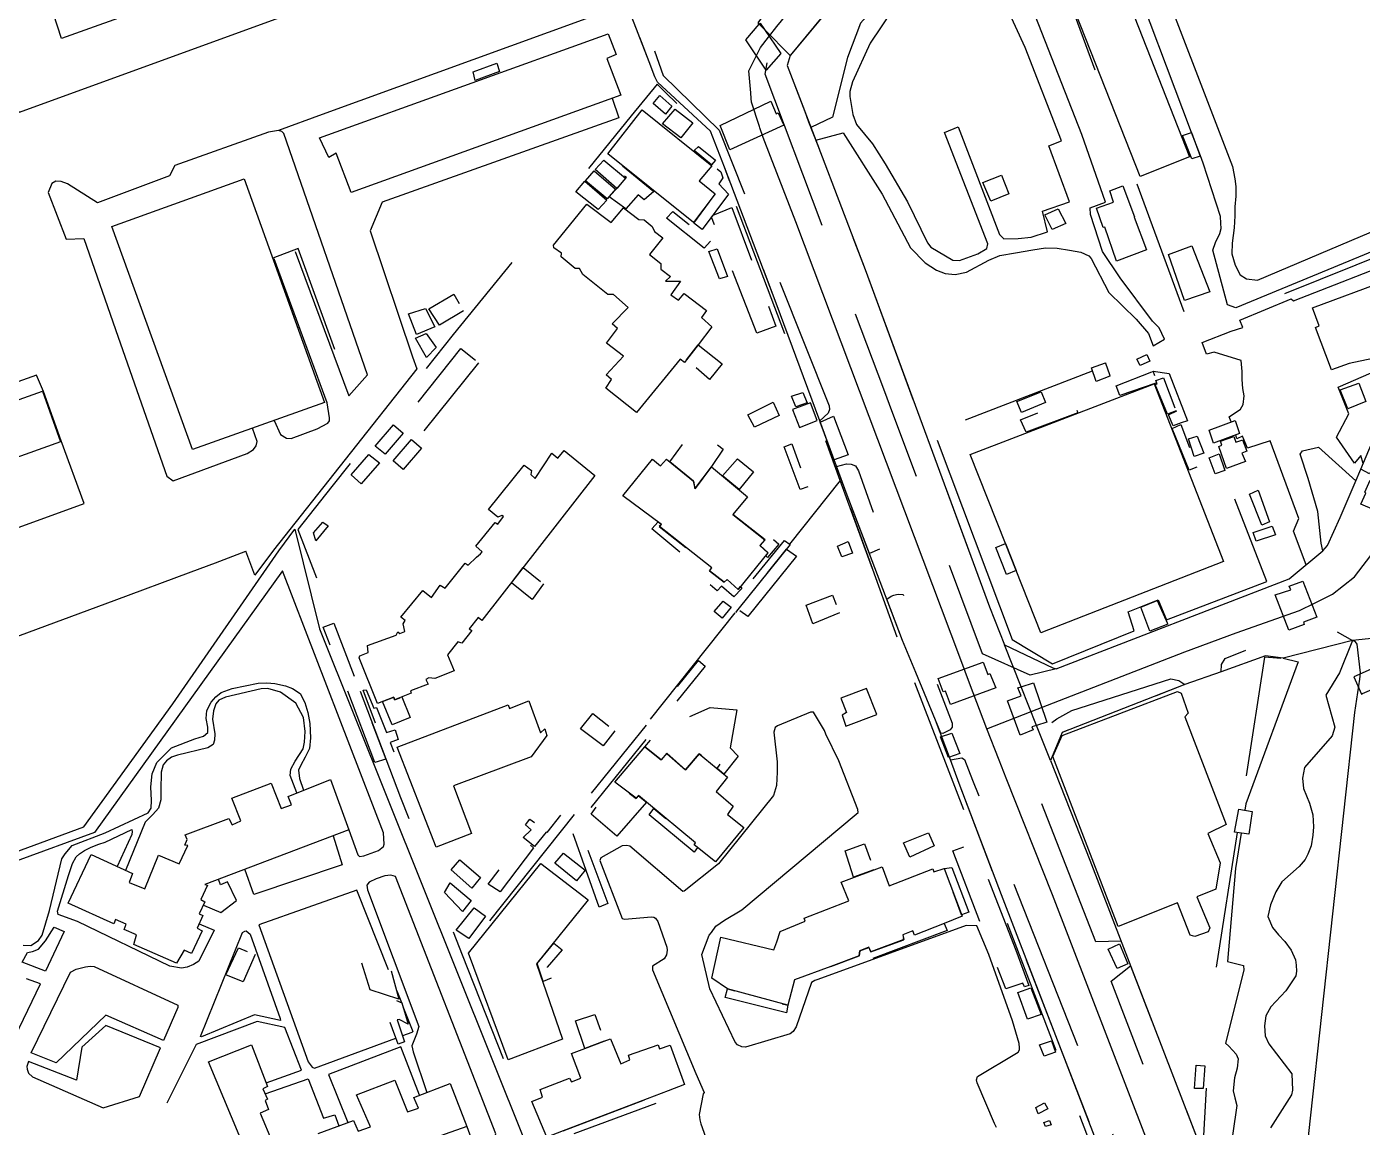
# Model space of a CAD drawing. Header units: millimetres. Extents: x 198785 to 203305, y 542885 to 545889.
# Drawn here: x 200089.5 to 200370.9, y 545349.1 to 545580.9 of the extents above; entities that cross this region are included whole.
import ezdxf

# ---------------------------------------------------------------- set-up
doc = ezdxf.new("R2010")
doc.units = ezdxf.units.MM
for name, pattern in [('FENCE_25K', [54.3, 28.7, -9.2, -16.4]), ('HIDDEN_BULD_25K', [28.8, 18.4, -10.4]), ('HIDDEN_IN_25K', [56.5, 36.5, -20])]:
    doc.linetypes.add(name, pattern=pattern)
for name, color, linetype in [('A0013114', 253, 'Continuous'), ('A0013118', 253, 'Continuous'), ('A0023214', 253, 'Continuous'), ('A0033324', 253, 'Continuous'), ('A0043325', 253, 'Continuous'), ('A0053326', 253, 'Continuous'), ('B0014111', 253, 'Continuous'), ('B0014114', 253, 'Continuous'), ('B0014115', 253, 'Continuous'), ('B0014116', 253, 'Continuous'), ('B0014118', 253, 'Continuous'), ('B0024120', 253, 'Continuous'), ('B0024127', 253, 'Continuous'), ('C0076117', 253, 'Continuous'), ('F0017111', 253, 'Continuous'), ('F0047224', 253, 'Continuous')]:
    doc.layers.add(name, color=color, linetype=linetype)

msp = doc.modelspace()

# ---------------------------------------------------------------- linework, layer by layer
at = {"layer": 'A0013114'}
for points in [[(200371, 545720.22), (200368.3, 545719.62), (200332.72, 545675.74), (200281.39, 545612.36), (200250.33, 545574.81), (200249.74, 545572.69), (200253.35, 545563.23), (200254.25, 545560.87), (200256.17, 545555.85), (200266.14, 545529.72), (200292.35, 545458.7), (200295.53, 545450.68), (200305.68, 545445.87), (200306.41, 545445.66), (200355.5, 545464.63), (200362.59, 545470.49), (200363.57, 545471.62), (200366.22, 545477.53), (200366.87, 545478.97), (200369.57, 545485.36), (200371.12, 545489.03)], [(200358.59, 545230.47), (200353.32, 545247.28), (200334.35, 545296), (200327.97, 545312.39), (200321.08, 545330.09), (200294.87, 545398.03), (200285.98, 545421.51), (200284.11, 545426.46), (200280.98, 545434.87), (200276.83, 545444.87), (200274.03, 545451.61), (200262.36, 545482.2), (200256.57, 545497.9), (200247.42, 545522.69), (200236.51, 545551.28), (200233.54, 545558.89), (200222.44, 545569.22), (200221.84, 545570.34)], [(200354.2, 545447.89), (200350.46, 545448.39), (200341.15, 545445.05), (200333.47, 545442.33), (200307.67, 545432.24), (200305.17, 545426.33), (200313.5, 545405.32), (200339.75, 545337.27), (200346.64, 545319.3)]]:
    msp.add_lwpolyline(points, dxfattribs=at)
at = {"layer": 'A0013118'}
for points in [[(200204.45, 545632.86), (200185.04, 545625.94), (200182.43, 545625.01), (200158.31, 545616.42), (200155.5, 545615.42), (200104.07, 545597.09), (200102.1, 545596.38), (200079.86, 545588.46), (200078.8, 545587.92), (200078.32, 545587.21), (200080, 545582.74), (200086.53, 545565.4), (200086.88, 545564.47), (200087.43, 545563.53), (200088.02, 545562.9), (200211.37, 545607.84), (200212.5, 545609.02), (200213.68, 545611.04), (200206.6, 545630.67), (200205.28, 545632.57), (200204.45, 545632.86)], [(200282.1, 545613.24), (200285.66, 545605.88), (200286, 545602.77), (200286.02, 545599.57), (200285.74, 545596.93), (200285.03, 545595.53), (200278.73, 545592.79), (200270.79, 545588.01), (200265.16, 545581.66), (200262.41, 545574.39), (200259.3, 545561.81), (200254.72, 545559.64)], [(200325.87, 545597.52), (200343.56, 545551.43), (200344.02, 545548.82), (200344.22, 545547.26), (200344.22, 545545.17), (200344.01, 545542.92), (200344.01, 545541.04), (200343.88, 545538.56), (200343.46, 545535.28), (200343.4, 545533.05), (200344.08, 545530.63), (200345.16, 545528.66), (200346.45, 545527.81), (200348.77, 545527.52), (200392.22, 545545.93)], [(200392.67, 545541.65), (200344.24, 545521.65), (200342.5, 545522.33), (200339.37, 545533.8), (200339.97, 545535.42), (200340.88, 545537.33), (200341.12, 545538.39), (200341.1, 545539.5), (200340.98, 545540.9), (200337.35, 545552.15), (200336.77, 545553.69), (200334.91, 545558.61), (200320.91, 545595.74)], [(200271.84, 545584.3), (200267.23, 545577.44), (200263.5, 545569.3), (200262.95, 545567.23), (200262.94, 545566.17), (200263.57, 545562.42), (200264.31, 545560.32), (200267.7, 545556.25), (200270.39, 545552.02), (200275.05, 545543.99), (200279.26, 545535.37), (200279.96, 545534.46), (200284.62, 545531.7), (200286.02, 545531.64), (200289.88, 545533.03), (200291.81, 545534.15), (200291.97, 545535.17), (200282.89, 545558.61), (200285.76, 545559.8), (200294.43, 545537.12), (200295.39, 545536.23), (200298.36, 545536.28), (200301.15, 545536.54), (200304.56, 545537.65), (200303.52, 545542.06), (200309.18, 545544), (200304.85, 545555.81), (200307.51, 545556.83), (200299.83, 545576.5), (200295.39, 545586.25)], [(200221.84, 545570.34), (200220.68, 545573.51), (200216.01, 545585.39), (200215.24, 545585.4), (200151.79, 545562.41), (200142.56, 545559), (200140.49, 545558.66), (200120.71, 545551.66), (200119.62, 545549.48), (200104.41, 545543.78), (200098.11, 545547.82), (200096.77, 545548.29), (200095.65, 545548.32), (200094.82, 545547.85), (200094.08, 545545.94), (200097.84, 545536.17), (200101.53, 545536.28), (200108.82, 545515.47), (200119.07, 545486.19), (200120.4, 545485.25), (200135.99, 545490.98)], [(200255.74, 545556.97), (200261.5, 545558.5), (200269.74, 545545.64), (200275.69, 545534.33), (200278.81, 545531.12), (200281.2, 545529.62), (200283.02, 545528.88), (200285.11, 545528.67), (200287.47, 545529.2), (200292.22, 545531.72), (200294.51, 545532.72), (200297.8, 545533.28), (200301.49, 545533.87), (200304.17, 545534.3), (200306.62, 545534.27), (200309.2, 545533.85), (200311.57, 545533.4), (200313.29, 545532.65), (200313.79, 545532.08), (200317.46, 545524.89), (200323.24, 545519.31), (200325.81, 545516.26), (200326.81, 545513.64), (200329.21, 545515.1), (200328.12, 545517.49), (200326.71, 545518.85), (200319.85, 545527.99), (200316.16, 545533.57), (200313.59, 545541.3), (200313.57, 545542.75), (200316.75, 545543.92), (200311.81, 545558.17), (200301.96, 545583.27)], [(200212.88, 545565.8), (200214.23, 545561.68), (200164.44, 545543.96), (200161.87, 545537.87), (200170.8, 545511.33), (200171.7, 545508.84), (200141.55, 545470.67), (200137.61, 545465.38), (200135.7, 545470.45)], [(200146.09, 545533.53), (200157.42, 545503.13), (200161.35, 545507.55), (200143.7, 545558.37), (200143.25, 545558.82), (200142.56, 545559)], [(200343.22, 545497.7), (200342.86, 545498.73), (200345.22, 545500.35), (200345.8, 545501.33), (200346, 545503.14), (200345.72, 545504.72), (200345.55, 545506.55), (200345.56, 545508.24), (200345.33, 545510.58), (200339.67, 545512.32), (200338.06, 545511.95), (200337.13, 545514.39), (200343.25, 545516.76), (200345.68, 545517.5), (200345.05, 545519.05), (200355.9, 545523.55), (200356.38, 545523.17), (200379.74, 545532.27), (200394.89, 545538.01), (200395.7, 545539.11)], [(200371.06, 545488.89), (200370.58, 545490.55), (200369.23, 545488.99), (200365.44, 545494.47), (200368.05, 545499.32), (200365.76, 545504.98), (200375.96, 545509.42), (200382.07, 545519.85), (200378.36, 545528.84), (200388.99, 545532.56), (200392.03, 545530.67), (200395.55, 545536.45), (200396.25, 545536.03)], [(200141.67, 545497.97), (200142.96, 545495), (200144.28, 545494.21), (200145.24, 545494.13), (200150.72, 545496.18), (200152.93, 545497.37), (200153.28, 545497.9), (200153.29, 545498.54), (200152.83, 545501.67), (200141.63, 545532)], [(200364.42, 545508.65), (200361.05, 545517.52), (200361.82, 545517.91), (200360.41, 545521.68), (200375.87, 545527.4), (200379.15, 545519.35), (200374.46, 545511.3), (200368.14, 545509.93), (200364.42, 545508.65)], [(200000, 545443.56), (200101.64, 545480.45), (200096.77, 545493.64), (200093.08, 545504.06), (200091.62, 545507.47), (200000, 545474.75)], [(200135.99, 545490.98), (200137.31, 545491.85), (200137.86, 545492.59), (200138.09, 545493.52), (200137.06, 545496.32)], [(200359.02, 545467.54), (200356.38, 545474.63), (200357.51, 545477.34), (200351.44, 545493.64), (200346.68, 545492.11), (200345.65, 545494.64), (200344.47, 545494.11), (200344.22, 545494.83)], [(200362.56, 545470.47), (200362.18, 545472.09), (200361.52, 545478.8), (200359.44, 545485.76), (200357.8, 545490.89), (200358.25, 545491.59), (200361.65, 545492.36), (200369.53, 545485.26)], [(200007.74, 545395.04), (200006.08, 545389.17), (200010.39, 545377.89), (200074.66, 545402.45), (200101.56, 545412.34), (200120.33, 545438.26), (200142.61, 545470.52), (200146, 545475.06), (200151.23, 545454.06), (200209.05, 545309.77), (200245.11, 545215.54), (200252.63, 545194.98)], [(200000, 545416.66), (200006.09, 545418.74), (200004.9, 545421.95), (200107.92, 545460.05), (200124.17, 545466.06), (200129.32, 545467.96), (200135.7, 545470.45)], [(200157.36, 545411.71), (200159.25, 545406.47), (200159.63, 545406.14), (200160.55, 545406.27), (200163.65, 545407.39), (200164.68, 545408.23), (200164.85, 545408.74), (200164.69, 545411.13), (200143.43, 545466.32), (200103.84, 545411.19), (200087.29, 545405.13)], [(200346.64, 545319.3), (200354.35, 545318.87), (200359.31, 545319.46), (200361.25, 545319.26), (200361.7, 545329.83), (200357.74, 545330.48), (200369.27, 545436.45), (200370.36, 545443.44), (200370.47, 545444.82), (200369.79, 545450.86), (200369.41, 545451.33), (200368.84, 545451.6)], [(200368.84, 545451.6), (200366.05, 545444.84), (200363.21, 545440.11), (200365.12, 545433.39), (200364.56, 545431.52), (200358.73, 545424.89), (200358.26, 545422.65), (200358.48, 545420.44), (200359.74, 545417.34), (200360.44, 545414.9), (200360.62, 545412.4), (200360.48, 545410.63), (200360.07, 545408.38), (200359.42, 545406.63), (200358.85, 545405.47), (200357.59, 545404.05), (200353.92, 545400.77), (200352.68, 545398.7), (200351.54, 545395.93), (200351.01, 545393.46), (200351.93, 545391.18), (200353.2, 545389.64), (200354.57, 545388.2), (200355.91, 545386.37), (200356.81, 545384.37), (200356.96, 545383.27), (200357.04, 545381.99), (200356.89, 545380.99), (200354.76, 545377.86), (200351.58, 545374.46), (200350.53, 545372.6), (200350.28, 545370.47), (200350.4, 545368.36), (200351.2, 545366.68), (200356, 545360.32), (200356.15, 545356.93), (200355.94, 545355.94), (200355.01, 545354.41), (200351.54, 545348.95)], [(200354.2, 545447.89), (200357.37, 545447.11)], [(200357.37, 545447.11), (200346.35, 545417.25), (200346.13, 545415.86)], [(200088.8, 545387.45), (200090.38, 545387.41), (200091.99, 545388.42), (200092.82, 545389.58), (200094.33, 545394.74), (200096.95, 545405.62), (200097.66, 545406.71), (200099.1, 545408.46), (200106.08, 545411.11), (200115.12, 545415.3), (200115.75, 545416.3), (200115.8, 545417.95), (200115.71, 545420.81), (200115.98, 545423.5), (200116.94, 545425.92), (200120.01, 545428.99), (200124.96, 545430.87), (200126.8, 545431.48), (200127.7, 545432.23), (200127.66, 545433.37), (200127.35, 545435.2), (200127.5, 545436.88), (200128.38, 545438.6), (200129.36, 545439.72), (200130.48, 545440.68), (200132.8, 545441.49), (200135.53, 545442.09), (200138.27, 545442.64), (200140.09, 545442.7), (200141.81, 545442.54), (200144.08, 545442.07), (200145.52, 545441.49), (200147.14, 545440.45), (200148.12, 545438.59), (200148.78, 545436.43), (200149.18, 545434.14), (200149.28, 545431.1), (200149.12, 545428.85), (200148.22, 545427.01), (200147.29, 545425.39), (200146.76, 545424.29), (200146.97, 545422.53), (200147.85, 545420.06)], [(200146.46, 545419.51), (200145.01, 545423.15), (200145.18, 545424.49), (200146.05, 545426.21), (200147.75, 545428.82), (200148.04, 545430.2), (200148.16, 545432.46), (200147.86, 545435.37), (200146.23, 545438.41), (200143.01, 545440.76), (200140.29, 545441.5), (200138.91, 545441.47), (200131.39, 545439.65), (200129.99, 545439.02), (200129.39, 545438.27), (200128.87, 545436.82), (200128.7, 545435.08), (200129.14, 545431.95), (200129.12, 545430.6), (200128.84, 545429.71), (200127.66, 545429), (200121.32, 545427.48), (200120.06, 545427.02), (200118.99, 545426.27), (200118.29, 545425.4), (200117.83, 545423.91), (200117.78, 545420.1), (200117.75, 545418.09), (200117.26, 545416.29), (200116.13, 545414.99), (200114.49, 545413.38), (200110.33, 545403.21)], [(200125.84, 545391.93), (200129.04, 545390.58), (200125.8, 545384.11), (200124.69, 545383.39), (200123.36, 545382.84), (200122.15, 545382.58), (200119.69, 545383.06), (200100.25, 545392.45), (200096.16, 545393.91), (200095.99, 545394.63), (200098.36, 545402.11), (200099.16, 545404.65), (200099.97, 545406.04), (200100.64, 545406.65), (200101.7, 545407.4), (200103.08, 545408.08), (200104.7, 545408.75), (200106.09, 545409.17), (200111.69, 545411.83), (200111.77, 545411.38), (200111.66, 545410.76), (200108.58, 545404.01)], [(200154.07, 545410.47), (200155.95, 545404.4), (200137.38, 545398.15), (200135.47, 545403.45)], [(200345.35, 545411.06), (200344.13, 545403.59), (200342.5, 545384.01), (200345.82, 545383.17), (200345.9, 545382.17), (200342.09, 545366.82), (200342.77, 545366.21), (200344.32, 545364.49), (200344.73, 545363.54), (200344.53, 545361.54), (200343.97, 545359.48), (200343.64, 545356.77), (200344.01, 545355.3), (200344.43, 545353.66), (200341.85, 545335.74), (200343.58, 545334.54), (200342.97, 545329.03), (200342.52, 545328.78)], [(200126.74, 545395.9), (200130.44, 545394.35), (200133.7, 545396.84), (200131.84, 545400.79), (200130.34, 545400.14), (200129.9, 545401.35)], [(200182.21, 545349.28), (200183.72, 545345.17), (200184.48, 545344.97), (200186.02, 545345.32), (200187.2, 545346.07), (200188.15, 545347.04), (200188.34, 545347.71), (200167.24, 545401.9), (200166.22, 545402.17), (200164.98, 545402.03), (200163.11, 545401.43), (200161.64, 545400.7), (200161.16, 545400.11), (200161.29, 545399.1), (200172.12, 545370.29), (200171.61, 545368.71), (200170.69, 545366.26), (200170.93, 545364.99), (200173.82, 545356.44)], [(200165.72, 545382.23), (200159.05, 545399.06), (200138.42, 545391.73), (200148.79, 545362.86), (200149.69, 545361.76), (200150.18, 545361.56), (200167.31, 545367.85)], [(200076.82, 545386.07), (200078.47, 545389.29), (200078.21, 545389.83), (200076.88, 545390.75), (200073.79, 545391.91), (200071.44, 545392.4), (200069.55, 545392.31), (200066.97, 545391.71), (200064.7, 545390.78), (200061.22, 545387.69), (200058.34, 545383.3), (200061.39, 545375.02), (200063.62, 545374.87), (200068.14, 545373.51), (200071.83, 545370.65), (200074.32, 545366.7), (200074.76, 545365.86), (200075.74, 545365.05), (200077.63, 545365.03), (200080.39, 545365.19), (200085.84, 545366.1), (200086.19, 545366.33), (200092.41, 545379.32), (200089.48, 545380.38)], [(200093.46, 545382), (200088.56, 545383.9), (200089.67, 545385.9), (200090.76, 545386.11), (200091.99, 545386.61), (200093.5, 545388.39), (200095.34, 545391.22), (200097.44, 545390.35), (200093.46, 545382)], [(200142.99, 545371.56), (200137.5, 545372.78), (200126.34, 545368.15), (200126.11, 545368.24), (200135.01, 545390.14), (200135.5, 545390.43), (200135.76, 545390.49), (200136.57, 545389.74), (200142.92, 545372), (200142.99, 545371.56)], [(200118.38, 545367.36), (200106.2, 545372.7), (200095.75, 545362.68), (200090.5, 545364.79), (200098.79, 545381.74), (200099.93, 545382.39), (200101.95, 545382.87), (200102.87, 545383.03), (200103.73, 545382.98), (200121.34, 545374.78), (200121.39, 545374.31), (200118.38, 545367.36)], [(200167.47, 545377.8), (200168.45, 545375.35)], [(200168.77, 545374.52), (200170.86, 545369.26), (200170.65, 545369.08), (200168.7, 545368.37)], [(200106.18, 545370.51), (200101.16, 545365.94), (200100.04, 545358.99), (200089.89, 545362.94), (200089.7, 545362.35), (200089.58, 545361.93), (200089.65, 545361.32), (200089.91, 545360.51), (200090.76, 545359.74), (200105.63, 545353.21), (200113.29, 545355.6), (200117.73, 545365.85), (200106.18, 545370.51)], [(200139.97, 545358.47), (200147.39, 545361.14), (200143.91, 545370.12), (200138.05, 545371.34), (200125.23, 545366.51), (200119.08, 545354.15)], [(200172.28, 545355.84), (200168.34, 545366.07), (200153.13, 545360.18), (200157.18, 545350.1)], [(200139.76, 545356.16), (200148.8, 545359.28), (200152.08, 545351.01), (200154.47, 545351.71), (200155.31, 545349.41)]]:
    msp.add_lwpolyline(points, dxfattribs=at)
at = {"layer": 'A0023214'}
for points in [[(200291.77, 545433.01), (200288.14, 545442.65), (200286.09, 545448.11), (200251.56, 545539.82), (200246.2, 545553.53), (200244.64, 545557.53), (200243.97, 545559.61), (200243.88, 545559.88), (200242.23, 545565.02), (200242.17, 545565.76), (200242.06, 545566.97), (200241.65, 545571.57), (200244.13, 545576.53), (200245.8, 545578.66), (200247.56, 545580.9), (200287.03, 545628.91), (200311.23, 545658.72), (200360.58, 545719.62), (200404.11, 545765.91)], [(200291.77, 545433.01), (200301.09, 545436.64), (200333.47, 545449.22), (200344.3, 545453.25), (200357.68, 545457.96), (200360.78, 545459.48), (200364.6, 545461.34), (200369.26, 545465.02), (200373.62, 545470.74)], [(200388.08, 545175.87), (200380.46, 545193.5), (200371.17, 545218.37), (200368.3, 545225.72), (200368.24, 545230.59), (200368.28, 545234.9), (200368.24, 545235.01), (200365.93, 545241.04), (200364.45, 545244.91), (200362.5, 545250), (200343.4, 545299.8), (200340.13, 545308.32), (200338.92, 545311.49), (200337.25, 545315.83), (200305.59, 545398.03), (200295.87, 545422.64), (200294.38, 545426.4), (200291.77, 545433.01)]]:
    msp.add_lwpolyline(points, dxfattribs=at)
at = {"layer": 'A0033324', "linetype": 'HIDDEN_IN_25K', "flags": 128}
for points in [[(200306.41, 545445.66), (200300.9, 545444.3), (200290.88, 545448.84), (200271.99, 545499.43), (200270.07, 545504.53), (200245.07, 545570.91), (200245.55, 545573.36), (200245.85, 545573.85), (200265.6, 545598.16), (200291.07, 545629.58), (200291.64, 545630.05), (200292.12, 545630.17), (200295.64, 545629.96), (200281.39, 545612.36), (200250.33, 545574.81), (200249.74, 545572.69), (200266.14, 545529.72), (200292.35, 545458.7), (200295.53, 545450.68), (200305.68, 545445.87), (200306.41, 545445.66)], [(200258.39, 545499.51), (200256.59, 545497.85), (200247.42, 545522.69), (200236.51, 545551.28), (200233.54, 545558.89), (200222.44, 545569.22), (200221.84, 545570.34), (200220.68, 545573.51), (200216.01, 545585.39), (200217.7, 545585.9), (200217.94, 545585.77), (200218.33, 545585.39), (200223.6, 545570.63), (200235.42, 545559.07), (200258.57, 545501.02), (200258.63, 545500.24), (200258.39, 545499.51)], [(200374.59, 545490.81), (200372.4, 545486.7), (200370.56, 545487.7), (200371.12, 545489.03), (200375.48, 545499.36), (200383.81, 545515.88), (200394.46, 545533.27), (200396.25, 545536.03), (200398.55, 545542.96), (200399.56, 545539.51), (200399.23, 545535.85), (200393.7, 545526.64), (200383.9, 545509.54), (200374.59, 545490.81)], [(200269.17, 545470.86), (200267.05, 545469.92), (200262.36, 545482.2), (200260.13, 545488.25), (200262.19, 545488.81), (200263.18, 545488.76), (200264.09, 545488.38), (200264.76, 545487.34), (200270.03, 545472.28), (200269.97, 545471.75), (200269.7, 545471.2), (200269.17, 545470.86)], [(200284.05, 545432.79), (200282.54, 545432), (200282.1, 545432.1), (200280.98, 545434.87), (200276.83, 545444.87), (200274.03, 545451.61), (200270.72, 545460.3), (200271.61, 545460.92), (200272.16, 545461.16), (200272.72, 545461.33), (200273.14, 545461.35), (200274.15, 545461.31), (200280.02, 545445.86), (200284.46, 545434.17), (200284.49, 545433.76), (200284.46, 545433.35), (200284.05, 545432.79)], [(200368.84, 545451.6), (200354.2, 545447.89), (200350.46, 545448.39), (200341.15, 545445.05), (200341.19, 545446.57), (200341.98, 545447.85), (200347.58, 545450.11), (200357.55, 545453.32), (200358.38, 545453.58), (200361.49, 545454), (200365.27, 545453.65), (200368.84, 545451.6)], [(200320.07, 545388.29), (200314.77, 545388.14), (200300.92, 545423.5), (200300.53, 545424.49), (200301.12, 545431.34), (200306.52, 545435.12), (200309.68, 545436.86), (200330.54, 545443.55), (200332.21, 545443.19), (200333.47, 545442.33), (200307.67, 545432.24), (200305.17, 545426.33), (200313.5, 545405.32), (200320.07, 545388.29)], [(200355.21, 545248.98), (200353.32, 545247.28), (200321.08, 545330.09), (200294.87, 545398.03), (200285.98, 545421.51), (200284.11, 545426.46), (200286.49, 545426.93), (200287.08, 545426.54), (200288.79, 545422.21), (200320.07, 545343.14), (200354.9, 545251.34), (200355.3, 545250), (200355.36, 545249.53), (200355.21, 545248.98)], [(200348.68, 545313.98), (200346.48, 545313.17), (200345.2, 545313.71), (200337.44, 545329.32), (200333.64, 545339.17), (200317.96, 545379.88), (200322.08, 545383.07), (200339.75, 545337.27), (200346.64, 545319.3), (200348.68, 545313.98)]]:
    msp.add_lwpolyline(points, dxfattribs=at)
at = {"layer": 'A0043325'}
for points in [[(200248.42, 545575.27), (200245.3, 545571.71), (200241.05, 545578.15), (200243.84, 545581.45), (200244.02, 545581.66), (200244.95, 545580.31), (200248.42, 545575.27)], [(200246.29, 545565.2), (200247.42, 545562.56), (200247.86, 545562.74), (200249.03, 545560.16), (200237.65, 545554.96), (200235.58, 545560.06), (200246.29, 545565.2)], [(200262.55, 545490.73), (200259.64, 545489.63), (200256.7, 545497.61), (200259.51, 545498.84), (200262.55, 545490.73)], [(200379.01, 545479.62), (200377.99, 545477.19), (200370.55, 545480.3), (200371.64, 545482.67), (200371.4, 545482.86), (200372.5, 545485.36), (200379.88, 545482.24), (200378.64, 545479.8), (200379.01, 545479.62)], [(200358.62, 545454.98), (200355.38, 545453.76), (200352.51, 545461.24), (200355.79, 545462.31), (200355.48, 545463.06), (200358.33, 545464.11), (200361.29, 545456.54), (200358.48, 545455.46), (200358.62, 545454.98)], [(200291.02, 545447.02), (200291.97, 545444.43), (200292.39, 545444.64), (200293.67, 545441.66), (200284.13, 545438.13), (200283.1, 545440.96), (200282.61, 545440.81), (200281.52, 545443.64), (200291.02, 545447.02)], [(200301.56, 545432.8), (200298.8, 545431.71), (200296.14, 545438.88), (200299.02, 545439.93), (200298.34, 545441.62), (200299.03, 545441.85), (200301.61, 545442.69), (200304.43, 545434.45), (200302.25, 545433.72), (200301.29, 545433.4), (200301.56, 545432.8)], [(200286.07, 545427.82), (200283.72, 545426.97), (200282, 545431.31), (200284.38, 545432.09), (200286.07, 545427.82)], [(200321.46, 545383.52), (200319.23, 545382.51), (200317.37, 545386.62), (200319.74, 545387.74), (200321.46, 545383.52)]]:
    msp.add_lwpolyline(points, dxfattribs=at)
at = {"layer": 'A0053326'}
for points in [[(200388.62, 545731.31), (200378.09, 545718.67), (200375, 545720.19), (200371, 545720.22), (200368.3, 545719.62), (200332.72, 545675.74), (200281.39, 545612.36), (200250.33, 545574.81), (200244.95, 545580.31), (200243.84, 545581.45), (200243.6, 545581.69), (200272.11, 545619.96), (200323.4, 545683.3), (200358.98, 545727.18), (200374.71, 545745.12), (200431.25, 545814.87), (200443.87, 545830.55), (200449.66, 545837.81), (200451.97, 545837.9), (200457.35, 545844.23), (200461.63, 545849.5), (200468.62, 545858.1), (200490.71, 545885.31)], [(200384.91, 545453.33), (200368.84, 545451.6), (200354.2, 545447.89), (200350.46, 545448.39), (200341.15, 545445.05), (200333.47, 545442.33), (200307.67, 545432.24), (200305.17, 545426.33), (200302.25, 545433.72), (200299.03, 545441.85), (200295.53, 545450.68), (200305.68, 545445.87), (200306.41, 545445.66), (200355.5, 545464.63), (200362.59, 545470.49), (200363.57, 545471.62), (200366.22, 545477.53), (200366.87, 545478.97), (200369.57, 545485.36), (200371.12, 545489.03)]]:
    msp.add_lwpolyline(points, dxfattribs=at)
at = {"layer": 'B0014111'}
for points in [[(200334.48, 545553.45), (200324.05, 545549.35), (200304.23, 545599.76), (200314.67, 545603.86), (200334.48, 545553.45)], [(200234.54, 545545.7), (200230.01, 545539.63), (200211.98, 545554.1), (200219.16, 545563.37), (200233.83, 545551.61), (200231.2, 545548.39), (200234.54, 545545.7)], [(200152.24, 545501.76), (200124.48, 545491.81), (200107.43, 545538.82), (200135.36, 545548.87), (200152.24, 545501.76)], [(200322.85, 545540.8), (200325.39, 545533.86), (200319.13, 545531.54), (200316.62, 545538.68), (200316.31, 545538.57), (200314.91, 545542.7), (200318.48, 545543.92), (200317.67, 545546.3), (200320.44, 545547.35), (200322.91, 545540.82), (200322.85, 545540.8)], [(200338.77, 545525.03), (200333.44, 545523.24), (200330.04, 545532.92), (200334.97, 545534.73), (200338.77, 545525.03)], [(200297.95, 545466.35), (200295.71, 545472.02), (200288.29, 545490.77), (200327.01, 545505.66), (200341.63, 545468.23), (200303.14, 545453.25), (200297.95, 545466.35)], [(200346.25, 545489.28), (200342.27, 545487.86), (200341.77, 545489.26), (200340.62, 545492.47), (200341.31, 545492.72), (200341.01, 545493.57), (200343.82, 545494.57), (200344.24, 545493.39), (200345.51, 545493.84), (200345.62, 545493.88), (200346.55, 545491.48), (200345.49, 545491.07), (200346.25, 545489.28)], [(200335.99, 545397.61), (200338.73, 545391.08), (200338.42, 545390.28), (200335.57, 545389.3), (200334.63, 545389.56), (200331.98, 545396.36), (200319.44, 545391.39), (200305.66, 545427.2), (200307.66, 545431.62), (200331.95, 545440.85), (200332.7, 545440.53), (200334.17, 545436.34), (200333.47, 545435.53), (200342.21, 545412.87), (200338.35, 545410.94), (200340.95, 545404.81), (200339.99, 545399.21), (200335.99, 545397.61)], [(200195.3, 545438.9), (200197.75, 545432.15), (200198.65, 545432.99), (200199.12, 545431.63), (200195.82, 545427.1), (200179.45, 545421.01), (200183.26, 545411), (200175.78, 545408.08), (200167.58, 545429.13), (200190.93, 545438.1), (200191.2, 545437.29), (200195.3, 545438.9)], [(200202.4, 545367.65), (200190.98, 545363.27), (200182.58, 545385.75), (200197.83, 545404.64), (200207.83, 545396.99), (200196.95, 545383.55), (200202.4, 545367.65)]]:
    msp.add_lwpolyline(points, dxfattribs=at)
at = {"layer": 'B0014114', "linetype": 'HIDDEN_BULD_25K', "flags": 128}
for points in [[(200239.09, 545436.98), (200237.72, 545428.99), (200239.43, 545427.24), (200236.41, 545423.46), (200234.96, 545424.66), (200237.18, 545427.78), (200235.42, 545429.78), (200234.44, 545429.69), (200233.97, 545428.32), (200231.92, 545427.16), (200231.2, 545427.76), (200228.33, 545424.41), (200224.39, 545427.88), (200223.19, 545426.49), (200219.77, 545429.23), (200220.94, 545430.68), (200220.68, 545431.57), (200226.22, 545434.37), (200233.51, 545437.49), (200239.09, 545436.98)], [(200220.07, 545417.57), (200213.86, 545410.44), (200208.4, 545415.06), (200213.39, 545421.78), (200217.9, 545418.35), (200218.42, 545418.92), (200220.07, 545417.57)]]:
    msp.add_lwpolyline(points, dxfattribs=at)
at = {"layer": 'B0014115'}
for points in [[(200205.31, 545617.13), (200096.89, 545578.39), (200093.43, 545589.06)], [(200214.71, 545566.46), (200157.85, 545545.96), (200154.73, 545554.25), (200153.18, 545553.34), (200151.21, 545557.46), (200212.03, 545579.36), (200213.7, 545575.01), (200211.77, 545574.18), (200214.71, 545566.46)], [(200230.95, 545513.88), (200228.54, 545510.72), (200228.08, 545510.13), (200227.19, 545510.88), (200217.97, 545499.61), (200211.51, 545504.74), (200212.7, 545506.58), (200211.59, 545507.56), (200215.22, 545511.53), (200211.69, 545514.26), (200213.98, 545517.33), (200212.87, 545518.3), (200216.26, 545521.72), (200213.11, 545524.5), (200211.93, 545524.5), (200206.69, 545528.69), (200205.99, 545529.98), (200205.06, 545529.95), (200202.14, 545532.39), (200202.18, 545533.2), (200200.6, 545534.28), (200200.49, 545534.89), (200207.53, 545543.51), (200212.62, 545539.64), (200215.25, 545542.75), (200218.45, 545540.26), (200219.6, 545540.23), (200221.25, 545538.8), (200221.76, 545537.76), (200223.54, 545536.41), (200220.75, 545532.94), (200223.13, 545531.02), (200223.13, 545529.84), (200225.15, 545528.29), (200224.1, 545527.32), (200227.27, 545527.29), (200225.2, 545524.39), (200226.82, 545523.27), (200228.05, 545524.67), (200232.75, 545521.1), (200231.71, 545519.63), (200233.85, 545517.68), (200230.95, 545513.88)], [(200000, 545471.01), (200092.86, 545504.14), (200096.65, 545493.46), (200000, 545458.87)], [(200202.75, 545491.64), (200209.2, 545486.4), (200185.43, 545455.84), (200184.64, 545456.49), (200182.77, 545454.1), (200183.28, 545453.69), (200181.19, 545451.02), (200180.35, 545451.31), (200178.17, 545448.59), (200179.57, 545445.23), (200175.5, 545443.63), (200174.23, 545443.77), (200173.58, 545443.42), (200174.08, 545442.42), (200170.38, 545440.99), (200170.55, 545440.54), (200167.04, 545439.11), (200166.85, 545439.69), (200163.41, 545438.36), (200159.53, 545447.99), (200159.67, 545448.41), (200161.47, 545449.12), (200161.31, 545450.59), (200167.33, 545452.74), (200167.69, 545453.43), (200168.16, 545453.1), (200169.2, 545453.49), (200168.8, 545455.13), (200169.22, 545455.82), (200168.35, 545456.51), (200172.96, 545462.14), (200174.77, 545460.7), (200176.64, 545463.25), (200177.66, 545462.61), (200181.87, 545467.93), (200182.5, 545467.48), (200184.26, 545469.14), (200185.15, 545469.9), (200185.46, 545470.29), (200184.16, 545471.48), (200188.2, 545476.5), (200188.77, 545476.13), (200189.94, 545477.7), (200189.62, 545477.93), (200188.74, 545477.61), (200186.83, 545479.19), (200194.33, 545488.57), (200195.88, 545487.45), (200195.7, 545486.56), (200196.63, 545485.72), (200200.12, 545491.07), (200201.42, 545490.01), (200202.75, 545491.64)], [(200221.34, 545489.83), (200223.03, 545488.42), (200224.27, 545489.77), (200229.97, 545485.16), (200230.3, 545483.58), (200233.78, 545488.22), (200241.39, 545481.88), (200238.27, 545478.16), (200245.03, 545472.85), (200244, 545471.59), (200245.66, 545470.05), (200239.42, 545462.36), (200237.06, 545464.47), (200236.45, 545463.92), (200233.36, 545466.28), (200233.84, 545466.89), (200222.81, 545475.63), (200223.28, 545476.06), (200215.09, 545482.05), (200221.34, 545489.83)], [(200220.07, 545417.57), (200218.41, 545418.95), (200217.88, 545418.38), (200213.39, 545421.78), (200219.76, 545429.22), (200223.2, 545426.48), (200224.4, 545427.83), (200228.34, 545424.37), (200231.21, 545427.74), (200237.16, 545422.81), (200234.78, 545419.8), (200238.35, 545416.71), (200237.14, 545414.97), (200240.62, 545412.23), (200234.64, 545405), (200230.16, 545408.55), (200230.44, 545408.97), (200220.07, 545417.57)], [(200153.56, 545422.35), (200157.36, 545411.71), (200127.02, 545400.26), (200127.62, 545400.07), (200126.2, 545397.1), (200127.05, 545396.57), (200125.89, 545394.05), (200126.65, 545393.67), (200125.43, 545391.04), (200126.48, 545390.49), (200124.26, 545385.69), (200122.71, 545386.42), (200121.09, 545383.63), (200112.08, 545387.57), (200112.67, 545389.63), (200110.09, 545390.77), (200110.5, 545391.87), (200108.25, 545392.87), (200107.89, 545391.97), (200098.29, 545396.26), (200103.08, 545406.54), (200111.79, 545402.53), (200111.08, 545400.66), (200114.41, 545399.31), (200117.29, 545406.4), (200121.66, 545404.59), (200123.45, 545408.45), (200122.84, 545408.5), (200123.34, 545409.72), (200122.94, 545410.67), (200132.09, 545414.15), (200132.81, 545412.79), (200134.67, 545413.61), (200132.77, 545418.38), (200141.04, 545421.56), (200143.12, 545416.21), (200145.33, 545416.99), (200144.59, 545418.75), (200153.56, 545422.35)], [(200282.79, 545403.61), (200286.58, 545393.53), (200282.77, 545392.03), (200276.52, 545389.58), (200276.19, 545390.46), (200274.08, 545389.62), (200274.29, 545388.61), (200267.34, 545386.07), (200266.96, 545387), (200265.01, 545386.25), (200264.89, 545385.19), (200258.94, 545382.97), (200251.3, 545380.12), (200249.87, 545374.79), (200237.14, 545378.25), (200233.82, 545380.47), (200235.76, 545389.14), (200246.92, 545386.47), (200247.53, 545388.15), (200248.22, 545390.3), (200253.49, 545392.5), (200253.27, 545393.11), (200262.7, 545396.78), (200261.08, 545400.74), (200269.7, 545403.95), (200271.19, 545399.92), (200280.39, 545403.53), (200280.65, 545402.89), (200282.79, 545403.61)], [(200134.28, 545347.43), (200127.86, 545362.85), (200136.9, 545366.44), (200140.28, 545357.67), (200139.3, 545357.22), (200140.27, 545354.99), (200139.74, 545354.75), (200140.49, 545352.81), (200138.71, 545352.09), (200141.29, 545345.88)], [(200224.67, 545356.79), (200202.51, 545348.32), (200199.08, 545347.01), (200195.93, 545354.49), (200198.19, 545355.44), (200197.66, 545357.07), (200203.9, 545359.46), (200204.27, 545358.65), (200206.27, 545359.41), (200204.3, 545364.62), (200207.09, 545365.67), (200211.15, 545367.2), (200212.53, 545367.72), (200214.71, 545362.47), (200216.58, 545363.28), (200216.29, 545364.26), (200222.52, 545366.49), (200222.84, 545365.61), (200225.09, 545366.42), (200228.11, 545358.1), (200224.67, 545356.79)], [(200150.94, 545347.8), (200158.39, 545350.54), (200159.35, 545348.25), (200161.92, 545349.18), (200158.98, 545355.94), (200167.11, 545359.04), (200169.75, 545352.33), (200172.04, 545353.12), (200171.06, 545355.36), (200178.7, 545358.34), (200182.21, 545349.28), (200153.67, 545339.14)]]:
    msp.add_lwpolyline(points, dxfattribs=at)
at = {"layer": 'B0014116', "linetype": 'HIDDEN_BULD_25K', "flags": 128}
for points in [[(200189.13, 545571.44), (200184.03, 545569.56), (200183.6, 545571.35), (200188.54, 545573.18), (200189.13, 545571.44)], [(200336.73, 545553.62), (200334.95, 545553.04), (200333.01, 545557.94), (200334.88, 545558.58), (200336.73, 545553.62)], [(200234.65, 545552.78), (200233.8, 545551.76), (200230.16, 545554.82), (200231.03, 545555.62), (200234.65, 545552.78)], [(200221.62, 545546.21), (200219.63, 545544.45), (200218.36, 545545.48), (200215.71, 545542.54), (200212.26, 545545.07), (200215.85, 545549.1), (200211.26, 545552.88), (200212.31, 545553.81), (200221.62, 545546.21)], [(200237.35, 545545.61), (200231.83, 545538.16), (200230.04, 545539.49), (200234.69, 545545.75), (200231.39, 545548.42), (200234.12, 545551.59), (200235.73, 545550.29), (200236.17, 545549.07), (200235.35, 545547.8), (200237.35, 545545.61)], [(200296.41, 545545.72), (200292.64, 545544.13), (200290.97, 545548.08), (200294.84, 545549.59), (200296.41, 545545.72)], [(200308.44, 545539.47), (200305.57, 545538.16), (200303.99, 545541.24), (200306.82, 545542.5), (200308.44, 545539.47)], [(200228.54, 545510.72), (200230.95, 545513.88), (200236.04, 545509.88), (200233.38, 545506.6), (200228.54, 545510.72)], [(200327.39, 545505.82), (200319.83, 545503.2), (200319.02, 545505.22), (200326.54, 545508.23), (200327.39, 545505.82)], [(200331.64, 545499.99), (200329.84, 545499.27), (200327.22, 545505.56), (200327.64, 545505.7), (200327.35, 545506.36), (200329.01, 545506.94), (200331.64, 545499.99)], [(200371.59, 545501.98), (200367.85, 545500.4), (200366.24, 545504.42), (200370.16, 545505.8), (200371.59, 545501.98)], [(200304.12, 545501.76), (200299.09, 545499.63), (200298.12, 545501.92), (200303.24, 545503.96), (200304.12, 545501.76)], [(200310.96, 545499.54), (200300.05, 545495.47), (200298.9, 545498.11), (200309.9, 545502.45), (200310.96, 545499.54)], [(200233.78, 545488.23), (200230.31, 545483.61), (200230.02, 545485.19), (200224.99, 545489.23), (200230.31, 545496.45), (200236.21, 545491.92), (200233.78, 545488.23)], [(200336.04, 545488.13), (200334.38, 545487.47), (200330.85, 545496.26), (200332.64, 545497.1), (200336.04, 545488.13)], [(200242.66, 545487.12), (200239.61, 545483.4), (200236.13, 545486.3), (200239.29, 545489.88), (200242.66, 545487.12)], [(200247.99, 545471.92), (200245.57, 545469.12), (200245.21, 545469.45), (200245.69, 545470.05), (200244.04, 545471.59), (200245.07, 545472.85), (200238.3, 545478.14), (200239.2, 545479.22), (200247.99, 545471.92)], [(200233.34, 545466.28), (200236.46, 545463.89), (200237.07, 545464.45), (200239.42, 545462.35), (200239.91, 545462.96), (200240.17, 545462.59), (200238.51, 545460.78), (200235.87, 545463.08), (200234.97, 545462.09), (200229.61, 545466.59), (200230.33, 545467.53), (200221.19, 545475.1), (200222.54, 545476.58), (200223.25, 545476.05), (200222.74, 545475.61), (200233.77, 545466.88), (200233.34, 545466.28)], [(200250.34, 545471.86), (200239.31, 545458.13), (200238.76, 545457.44), (200237.9, 545458.2), (200240.1, 545461.07), (200239.52, 545461.58), (200241.66, 545464.44), (200242.16, 545464.12), (200249.13, 545472.69), (200250.34, 545471.86)], [(200251.68, 545469.39), (200241.46, 545456.69), (200239.35, 545458.11), (200249.58, 545470.84), (200251.68, 545469.39)], [(200297.95, 545466.35), (200295.9, 545465.54), (200293.65, 545471.21), (200295.71, 545472.02), (200297.95, 545466.35)], [(200198.42, 545463.55), (200195.99, 545460.28), (200191.64, 545463.76), (200194.14, 545466.98), (200198.42, 545463.55)], [(200329.88, 545455.03), (200326.15, 545453.58), (200324.21, 545458.6), (200327.66, 545460.02), (200329.88, 545455.03)], [(200165.15, 545426.63), (200162.87, 545425.95), (200152.01, 545454.4), (200154.25, 545455.26), (200165.15, 545426.63)], [(200211.97, 545396.24), (200210.11, 545395.46), (200203.75, 545413.52), (200231.02, 545447.4), (200232.46, 545446.24), (200205.59, 545413.05), (200211.97, 545396.24)], [(200161.05, 545441.23), (200162.64, 545437.38), (200163.25, 545437.49), (200165.33, 545432.23), (200167.14, 545432.77), (200167.77, 545430.73), (200166.07, 545430.12), (200167.2, 545427.17), (200165.75, 545426.8), (200160.44, 545441.12), (200161.05, 545441.23)], [(200168.58, 545439.72), (200170.3, 545435.42), (200166.5, 545433.86), (200164.51, 545438.78), (200166.84, 545439.67), (200167.03, 545439.09), (200168.58, 545439.72)], [(200230.81, 545408.02), (200230.11, 545407.05), (200220.67, 545414.93), (200221.67, 545416.22), (200230.41, 545408.96), (200230.13, 545408.54), (200230.81, 545408.02)], [(200267.95, 545403.33), (200263.71, 545401.76), (200261.92, 545407.35), (200266.04, 545408.77), (200267.95, 545403.33)], [(200282.79, 545403.61), (200284.4, 545403.79), (200288, 545394.39), (200286.47, 545393.84), (200282.79, 545403.61)], [(200258.94, 545382.97), (200264.91, 545385.19), (200265.03, 545386.24), (200266.95, 545386.99), (200267.33, 545386.06), (200274.32, 545388.6), (200274.1, 545389.61), (200276.18, 545390.44), (200276.51, 545389.57), (200282.77, 545392.03), (200283.4, 545390.52), (200259.44, 545381.47), (200258.94, 545382.97)], [(200137.63, 545385.47), (200135.16, 545379.75), (200131.51, 545381.2), (200134.16, 545386.87), (200137.63, 545385.47)], [(200200.02, 545380.49), (200198.35, 545379.83), (200197.06, 545383.58), (200200.55, 545387.86), (200202.32, 545386.47), (200199.18, 545382.81), (200200.02, 545380.49)], [(200166.29, 545382.01), (200167.95, 545376.1), (200161.86, 545378.07), (200159.9, 545384.49), (200166.29, 545382.01)], [(200249.87, 545374.79), (200249.57, 545373.18), (200236.67, 545376.43), (200237.14, 545378.25), (200249.87, 545374.79)], [(200168.54, 545375.31), (200169.88, 545370.8), (200167.96, 545371.76), (200167.58, 545371.72), (200169.12, 545367.12), (200167.76, 545366.62), (200163.84, 545377.3), (200168.54, 545375.31)], [(200211.15, 545367.2), (200207.09, 545365.67), (200205.1, 545371.5), (200209.24, 545372.87), (200211.15, 545367.2)], [(200337.71, 545362.05), (200337.33, 545357.24), (200335.51, 545357.27), (200335.88, 545362.21), (200337.71, 545362.05)], [(200202.51, 545348.32), (200224.67, 545356.79), (200225.33, 545355.36), (200203.04, 545347.03), (200202.51, 545348.32)]]:
    msp.add_lwpolyline(points, dxfattribs=at)
at = {"layer": 'B0014118', "linetype": 'HIDDEN_BULD_25K', "flags": 128}
for points in [[(200225.42, 545564.18), (200224.06, 545562.45), (200221.48, 545564.74), (200222.9, 545566.38), (200225.42, 545564.18)], [(200229.84, 545560.63), (200227.32, 545557.45), (200223.47, 545560.43), (200226.15, 545563.54), (200229.84, 545560.63)], [(200215.7, 545548.96), (200213.81, 545546.82), (200209.25, 545550.78), (200211.11, 545552.77), (200215.7, 545548.96)], [(200213.55, 545546.69), (200211.84, 545544.6), (200207.25, 545548.41), (200209.1, 545550.5), (200213.55, 545546.69)], [(200211.71, 545544.36), (200209.93, 545542.37), (200205.18, 545546.1), (200207.11, 545548.32), (200211.71, 545544.36)], [(200233.55, 545535.71), (200232.24, 545534.21), (200224.33, 545540.57), (200225.62, 545541.95), (200233.55, 545535.71)], [(200247.37, 545517.85), (200243.33, 545516.32), (200233.8, 545540.8), (200234.11, 545541.22), (200238.06, 545542.82), (200247.37, 545517.85)], [(200237.16, 545528.29), (200235.45, 545527.76), (200233.23, 545533.51), (200234.98, 545534.13), (200237.16, 545528.29)], [(200181.57, 545521.05), (200176.46, 545518.01), (200174.27, 545521.48), (200179.5, 545524.57), (200181.57, 545521.05)], [(200175.49, 545517.66), (200171.64, 545516.07), (200169.94, 545520.39), (200173.57, 545521.56), (200175.49, 545517.66)], [(200175.76, 545513.32), (200173.77, 545511.2), (200171.44, 545515.29), (200173.69, 545516.25), (200175.76, 545513.32)], [(200184.73, 545510.11), (200172.59, 545495.06), (200171.29, 545496.31), (200171.95, 545497.15), (200169.67, 545498.94), (200180.98, 545513.1), (200184.73, 545510.11)], [(200317.72, 545507.28), (200314.83, 545506.16), (200313.84, 545509.01), (200316.76, 545510.07), (200316.78, 545510.01), (200317.61, 545507.61), (200317.72, 545507.28)], [(200326.11, 545510.42), (200324.06, 545509.55), (200323.39, 545510.88), (200325.51, 545511.82), (200326.11, 545510.42)], [(200330.16, 545507.86), (200334.05, 545497.85), (200332.73, 545497.44), (200331.04, 545496.83), (200330.05, 545499.17), (200331.83, 545499.97), (200329.22, 545507.18), (200327.46, 545506.58), (200326.79, 545508.35), (200330.16, 545507.86)], [(200248.06, 545499.03), (200242.81, 545496.57), (200241.44, 545499.11), (200246.78, 545501.84), (200248.06, 545499.03)], [(200253.92, 545501.68), (200251.53, 545500.84), (200250.65, 545503.04), (200253.04, 545503.87), (200253.92, 545501.68)], [(200168.83, 545495.27), (200165.03, 545490.87), (200162.93, 545492.53), (200166.78, 545497.06), (200168.83, 545495.27)], [(200345.02, 545495.22), (200339.5, 545493.18), (200338.64, 545495.9), (200344.08, 545497.97), (200345.02, 545495.22)], [(200172.7, 545492.1), (200168.81, 545487.66), (200166.72, 545489.46), (200170.59, 545493.92), (200172.7, 545492.1)], [(200254.05, 545483.99), (200252.48, 545483.42), (200249.08, 545492.41), (200250.69, 545493.04), (200254.05, 545483.99)], [(200337.46, 545491.05), (200335.47, 545490.35), (200334.24, 545494.06), (200336.11, 545494.64), (200337.46, 545491.05)], [(200163.84, 545489.05), (200159.99, 545484.6), (200157.91, 545486.49), (200161.59, 545490.82), (200163.84, 545489.05)], [(200341.95, 545487.4), (200339.88, 545486.69), (200338.63, 545490.11), (200340.71, 545490.92), (200341.95, 545487.4)], [(200351.34, 545476.6), (200349.69, 545475.9), (200347.14, 545482.46), (200348.93, 545483.26), (200351.34, 545476.6)], [(200153.03, 545475.77), (200150.42, 545472.6), (200149.94, 545474.26), (200151.94, 545476.51), (200153.03, 545475.77)], [(200352.57, 545473.85), (200348.54, 545472.55), (200347.9, 545474.38), (200351.87, 545475.69), (200352.57, 545473.85)], [(200263.48, 545470.03), (200261.26, 545469.21), (200260.32, 545471.49), (200262.55, 545472.43), (200263.48, 545470.03)], [(200237.93, 545458.61), (200236.02, 545456.33), (200234.34, 545457.71), (200236.22, 545459.92), (200237.93, 545458.61)], [(200260.76, 545457.43), (200255.15, 545455.1), (200253.71, 545459.03), (200259.29, 545461.19), (200260.76, 545457.43)], [(200213.39, 545432.57), (200210.94, 545429.41), (200206.18, 545433.04), (200208.81, 545436.25), (200213.39, 545432.57)], [(200201.99, 545414.83), (200199.09, 545411.19), (200198.98, 545411.28), (200196.47, 545408.25), (200194.13, 545410.16), (200195.81, 545411.77), (200194.6, 545412.82), (200195.55, 545414.01), (200196.62, 545413.16), (200199.67, 545416.63), (200201.99, 545414.83)], [(200347.69, 545415.58), (200346.94, 545410.82), (200343.97, 545411.28), (200344.85, 545416.09), (200347.69, 545415.58)], [(200196.31, 545407.97), (200189.29, 545398.68), (200186.76, 545400.3), (200193.97, 545409.85), (200196.31, 545407.97)], [(200280.68, 545408.35), (200275.55, 545405.98), (200274.2, 545409), (200279.47, 545411.12), (200280.68, 545408.35)], [(200297.88, 545386.42), (200300.64, 545378.96), (200299.69, 545378.69), (200299.34, 545379.47), (200295.76, 545378.23), (200284.63, 545407.32), (200289.09, 545408.93), (200297.88, 545386.42)], [(200207.17, 545403.22), (200205.38, 545400.97), (200200.81, 545404.73), (200202.62, 545406.86), (200207.17, 545403.22)], [(200185.14, 545401.68), (200183.28, 545399.47), (200178.96, 545403.32), (200180.8, 545405.4), (200185.14, 545401.68)], [(200183.18, 545396.89), (200181.3, 545394.51), (200177.57, 545398.55), (200178.7, 545400.57), (200183.18, 545396.89)], [(200186.15, 545393.56), (200182.64, 545388.86), (200180.02, 545390.58), (200183.81, 545395.34), (200186.15, 545393.56)], [(200303.2, 545372.83), (200300.34, 545371.89), (200298.31, 545377.45), (200301.06, 545378.44), (200303.2, 545372.83)], [(200306.23, 545364.88), (200303.87, 545364.09), (200302.86, 545366.45), (200305.4, 545367.32), (200306.23, 545364.88)], [(200304.62, 545352.98), (200302.58, 545351.94), (200302.07, 545353.28), (200303.92, 545354.26), (200304.62, 545352.98)], [(200305.34, 545349.62), (200304.15, 545349.27), (200303.82, 545350.13), (200304.98, 545350.51), (200305.34, 545349.62)]]:
    msp.add_lwpolyline(points, dxfattribs=at)
at = {"layer": 'B0024120', "linetype": 'FENCE_25K', "flags": 128}
for points in [[(200304.62, 545598.76), (200334.79, 545516.82), (200393.7, 545540.37)], [(200249.25, 545516.22), (200233.31, 545558.1), (200227.21, 545564.04), (200224.1, 545567.06), (200222.34, 545568.78), (200216.88, 545562.08), (200179.37, 545516.08), (200153.84, 545484.07), (200146.61, 545475.02), (200150.9, 545464.04), (200152.36, 545460.31), (200154.31, 545455.32), (200168.28, 545418.54), (200181.29, 545385.41), (200193.43, 545354.51), (200220.08, 545283.99), (200221.51, 545280.2), (200253.18, 545195.68), (200259.37, 545194.84), (200261.71, 545194.52), (200357.76, 545230.73), (200355.28, 545236.03), (200353.69, 545239.43), (200343.09, 545268.91), (200311.4, 545351.48)], [(200313.98, 545508.32), (200280.3, 545495.33)], [(200306.41, 545365.24), (200272.66, 545453.01), (200266.71, 545469.35), (200260.9, 545485.3), (200256.05, 545498.6), (200253.65, 545504.95)], [(200260.9, 545485.3), (200250.24, 545471.93)], [(200263.08, 545479.41), (200266.71, 545469.35), (200275.44, 545445.14)], [(200238.72, 545457.47), (200181.96, 545386.24), (200181.29, 545385.41)], [(200353.7, 545447.8), (200350.27, 545448.07), (200345.28, 545416.01)], [(200344.53, 545411.19), (200339, 545375.66), (200337.25, 545344.85), (200340.4, 545336.32)]]:
    msp.add_lwpolyline(points, dxfattribs=at)
at = {"layer": 'B0024127'}
for points in [[(200254.62, 545501.66), (200254.61, 545501.66), (200250.88, 545500.24), (200252.3, 545496.5), (200256.04, 545497.92), (200254.62, 545501.66)], [(200369.09, 545443.99), (200370.7, 545440.32), (200370.95, 545440.44), (200374.36, 545441.93), (200372.75, 545445.59), (200369.09, 545443.99)]]:
    msp.add_lwpolyline(points, dxfattribs=at)
at = {"layer": 'C0076117'}
for points in [[(200281.35, 545493.84), (200297.15, 545451.82), (200305.6, 545446.68), (200322.82, 545453.68), (200321.52, 545457.66), (200327.88, 545460.19), (200329.64, 545455.96), (200350.75, 545464.07), (200344.03, 545481.36)], [(200266.45, 545441.52), (200261.06, 545439.44), (200262.2, 545436.42), (200261.3, 545435.88), (200262.09, 545433.56), (200268.63, 545436.04), (200266.45, 545441.52)]]:
    msp.add_lwpolyline(points, dxfattribs=at)
at = {"layer": 'F0017111', "elevation": 10}
for points in [[(200297.18, 545371.49), (200292.19, 545385.46), (200289.7, 545391.51), (200287.43, 545391.61), (200256.16, 545380.19), (200255.53, 545379.98), (200254.88, 545379.58), (200251.6, 545370.23), (200250.96, 545369.27), (200250.33, 545368.81), (200240.95, 545365.97), (200240.18, 545366.03), (200239.28, 545366.46), (200238.74, 545367.05), (200233.46, 545378.26), (200231.72, 545385.49), (200233.32, 545389.59), (200233.77, 545390.1), (200234.72, 545391.44), (200236.53, 545392.74), (200240.2, 545394.92), (200264.26, 545415.04), (200264.65, 545415.37), (200264.6, 545415.99), (200260.64, 545426.26), (200257.87, 545431.88), (200257.6, 545432.65), (200255.27, 545436.52), (200254.65, 545436.54), (200247.66, 545433.65), (200247.2, 545433.31), (200246.9, 545432.3), (200247.63, 545426.07), (200247.65, 545425.2), (200247.63, 545423.86), (200247.46, 545421.07), (200246.87, 545418.95), (200235.26, 545404.59), (200228.06, 545398.82), (200227.76, 545398.73), (200216.6, 545408.32), (200215.98, 545408.43), (200214.98, 545408.34), (200210.46, 545405.82), (200210.26, 545405.26), (200214.98, 545393.05), (200215.49, 545392.91), (200221.15, 545393.43), (200221.62, 545393.36), (200222.02, 545393.11), (200222.47, 545392.45), (200224.36, 545387.05), (200224.42, 545386.37), (200224.29, 545385.43), (200223.78, 545384.6), (200221.37, 545383), (200221.35, 545382.24), (200230.45, 545360.42), (200232.24, 545356.43), (200232.02, 545356.15), (200231.21, 545351.8), (200231.36, 545350.68), (200231.51, 545349.83), (200237.97, 545331.77)], [(200293.79, 545349.07), (200293.41, 545349.89), (200289.75, 545358.46), (200289.64, 545359.1), (200289.84, 545359.8), (200298.06, 545364.72), (200298.39, 545364.91), (200298.67, 545365.44), (200298.65, 545365.8), (200298.59, 545366.73), (200297.18, 545371.49)]]:
    msp.add_lwpolyline(points, dxfattribs=at)
at = {"layer": 'F0047224'}
msp.add_lwpolyline([(200154.44, 545512.93), (200146.72, 545534.18), (200141.36, 545532.13)], dxfattribs=at)

doc.saveas('drawing.dxf')
